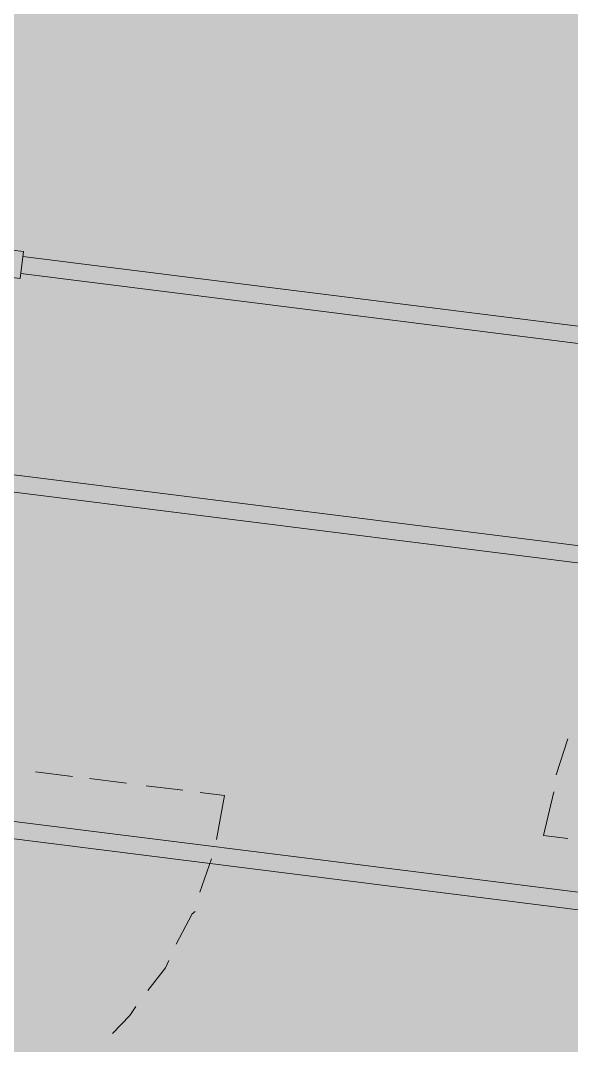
# Model space of a CAD drawing. Header units: metres. Extents: x -4 to 509425, y 7549 to 4732445.
# Drawn here: x 475987.612 to 475989.499, y 4719783.358 to 4719786.865 of the extents above; entities that cross this region are included whole.
import ezdxf

# ---------------------------------------------------------------- set-up
doc = ezdxf.new("R2010")
doc.units = ezdxf.units.M
doc.header["$LTSCALE"] = 0.01
doc.header["$MEASUREMENT"] = 0
doc.layers.get('0').update_dxf_attribs({"lineweight": 0})
for name, color, linetype in [('_SUBESTACIÓN', 1, 'Continuous'), ('NUDO GAROÑA', 211, 'Continuous'), ('SUBESTACION LA VID', 253, 'Continuous')]:
    doc.layers.add(name, color=color, linetype=linetype)

# ---------------------------------------------------------------- blocks, each defined once
blk = doc.blocks.new('A$Cfff6051d')
at = {"layer": 'SUBESTACION LA VID', "lineweight": 15}
for p, q in [((475987.62, 4719786.0579), (475990.7869, 4719785.6608)), ((475987.6126, 4719785.9991), (475990.7795, 4719785.602)), ((475989.4864, 4719784.4075), (475989.4454, 4719784.2846)), ((475987.7894, 4719784.2789), (475987.6634, 4719784.2947)), ((475987.9742, 4719784.2558), (475987.8482, 4719784.2716)), ((475988.1675, 4719784.2315), (475988.0415, 4719784.2473)), ((475990.5646, 4719783.7518), (475986.8853, 4719784.2131)), ((475988.3103, 4719784.2136), (475988.2263, 4719784.2242)), ((475988.2829, 4719784.0635), (475988.3103, 4719784.2136)), ((475989.4381, 4719784.2258), (475989.4023, 4719784.0767)), ((475986.8779, 4719784.1543), (475990.5573, 4719783.693)), ((475989.4863, 4719784.0662), (475989.4023, 4719784.0767)), ((475988.2261, 4719783.8829), (475988.2661, 4719783.9973))]:
    blk.add_line(p, q, dxfattribs=at)
for points in [[(475987.5296, 4719785.9497), (475987.5349, 4719785.9917), (475987.6105, 4719785.9823), (475987.6221, 4719786.0747), (475987.5465, 4719786.0841), (475987.5517, 4719786.1261), (475987.5349, 4719786.1282), (475987.5128, 4719785.9518), (475987.5296, 4719785.9497)], [(475987.1241, 4719785.3692), (475987.1167, 4719785.3104), (475990.8297, 4719784.8449), (475990.837, 4719784.9037), (475987.1241, 4719785.3692)], [(475988.1442, 4719783.7055), (475988.1999, 4719783.8094), (475988.2093, 4719783.8167)], [(475988.0475, 4719783.5469), (475988.1084, 4719783.6246), (475988.12, 4719783.6488)], [(475987.9267, 4719783.4), (475987.9855, 4719783.4608), (475988.0065, 4719783.4923)]]:
    blk.add_lwpolyline(points, dxfattribs=at)

msp = doc.modelspace()

# ---------------------------------------------------------------- hatches: boundary and pattern name
at = {"layer": '_SUBESTACIÓN', "transparency": 33554559}
h = msp.add_hatch(color=1, dxfattribs=at)
h.dxf.hatch_style = 1
h.paths.add_polyline_path([(475968.6399, 4719805.825), (476089.9386, 4719790.615), (476078.1686, 4719696.74), (475956.8686, 4719711.9502)])

# ---------------------------------------------------------------- linework, layer by layer
at = {"layer": 'NUDO GAROÑA', "color": 1, "const_width": 10}
msp.add_lwpolyline([(475987.4253, 4719791.9783), (475987.5838, 4719791.6713), (475987.7316, 4719791.3591), (475987.7437, 4719791.3323)], dxfattribs=at)

# ---------------------------------------------------------------- block references
at = {"linetype": 'Continuous'}
msp.add_blockref('A$Cfff6051d', (0, 0), dxfattribs=at)

doc.saveas('drawing.dxf')
